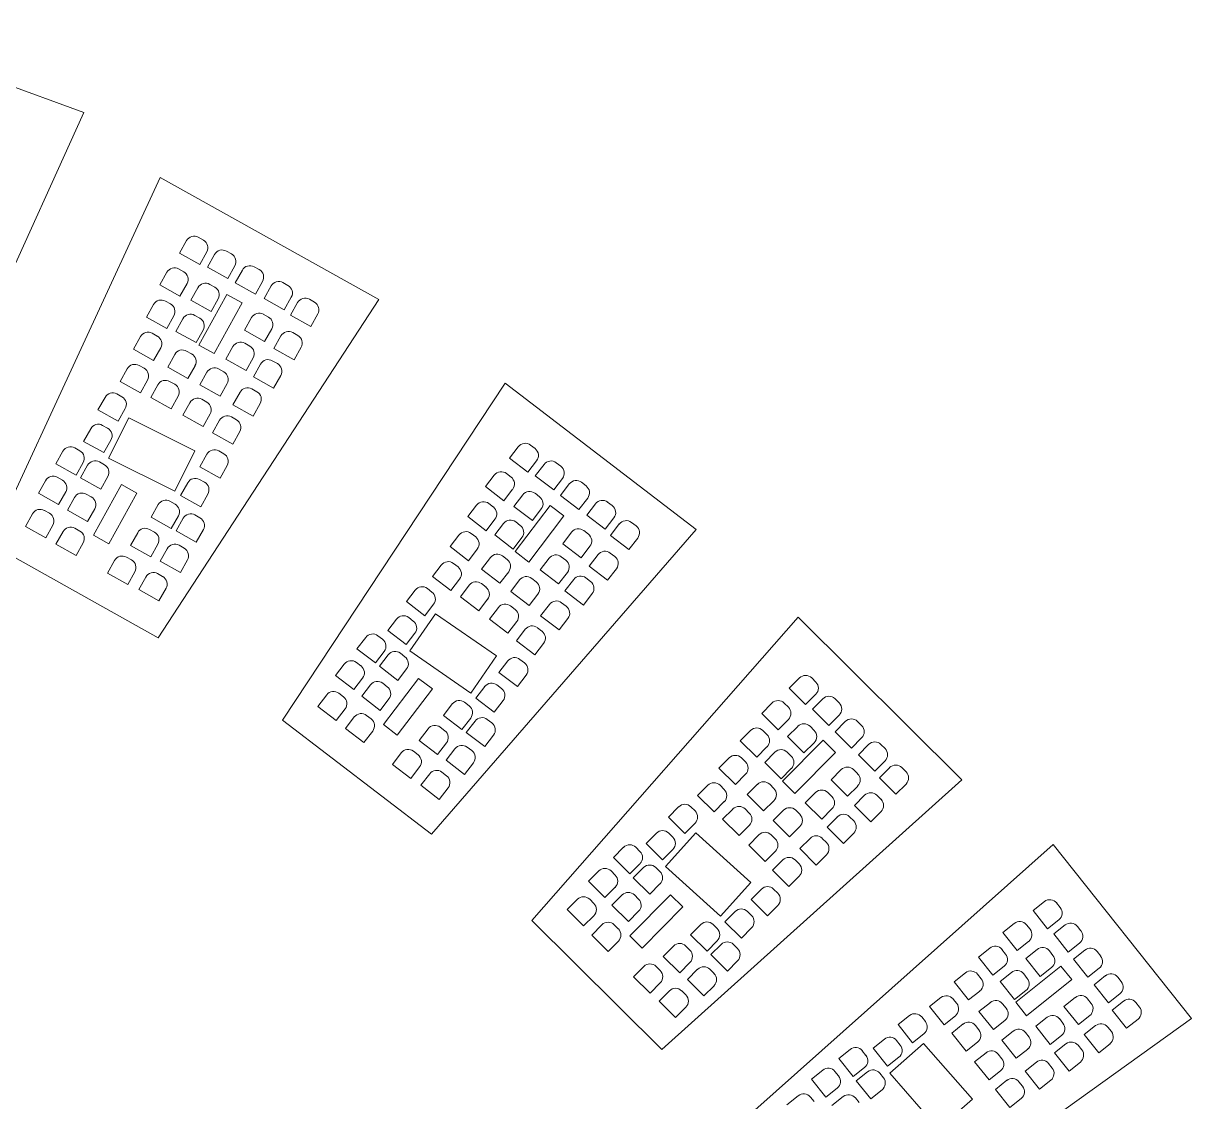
# Model space of a CAD drawing. Header units: millimetres. Extents: x -516 to 436, y -130 to 992.
# Drawn here: x 112.9 to 314.4, y 782.1 to 968.1 of the extents above; entities that cross this region are included whole.
import ezdxf

# ---------------------------------------------------------------- set-up
doc = ezdxf.new("R2010")
doc.units = ezdxf.units.MM

msp = doc.modelspace()

# ---------------------------------------------------------------- linework, layer by layer
at = {"color": 7, "linetype": 'Continuous', "lineweight": 15}
for p, q in [((81.16, 968.12), (123.33, 952.71)), ((123.33, 952.71), (94.47, 889.24)), ((107.22, 878.26), (136.46, 941.55)), ((136.46, 941.55), (174.23, 920.46)), ((139.8, 928.45), (141.02, 930.63)), ((143.06, 931.21), (143.94, 930.72)), ((143.3, 926.5), (139.8, 928.45)), ((144.52, 928.68), (143.3, 926.5)), ((144.65, 926.07), (145.86, 928.25)), ((147.91, 928.83), (148.78, 928.35)), ((139.67, 925.75), (140.54, 925.27)), ((148.14, 924.12), (144.65, 926.07)), ((149.36, 926.3), (148.14, 924.12)), ((149.44, 923.35), (150.66, 925.54)), ((152.7, 926.11), (153.57, 925.63)), ((136.41, 922.99), (137.63, 925.18)), ((141.12, 923.23), (139.9, 921.04)), ((152.93, 921.4), (149.44, 923.35)), ((154.15, 923.59), (152.93, 921.4)), ((157.66, 923.39), (158.53, 922.9)), ((139.9, 921.04), (136.41, 922.99)), ((141.77, 920.33), (142.99, 922.51)), ((143.16, 912.6), (148.01, 921.35)), ((145.03, 923.09), (145.91, 922.6)), ((148.01, 921.35), (150.64, 919.89)), ((154.4, 920.63), (155.62, 922.81)), ((134.13, 917.44), (135.35, 919.62)), ((174.23, 920.46), (136.12, 862.12)), ((137.39, 920.2), (138.27, 919.72)), ((145.27, 918.38), (141.77, 920.33)), ((146.49, 920.56), (145.27, 918.38)), ((150.64, 919.89), (145.79, 911.15)), ((157.89, 918.68), (154.4, 920.63)), ((159.11, 920.86), (157.89, 918.68)), ((158.96, 917.75), (160.18, 919.93)), ((162.22, 920.51), (163.1, 920.02)), ((137.63, 915.49), (134.13, 917.44)), ((138.84, 917.67), (137.63, 915.49)), ((139.19, 914.98), (140.41, 917.16)), ((142.45, 917.74), (143.32, 917.25)), ((151.02, 915.17), (152.24, 917.35)), ((154.28, 917.93), (155.15, 917.44)), ((162.46, 915.8), (158.96, 917.75)), ((163.68, 917.98), (162.46, 915.8)), ((143.9, 915.21), (142.68, 913.03)), ((154.51, 913.22), (151.02, 915.17)), ((155.73, 915.4), (154.51, 913.22)), ((131.86, 911.89), (133.07, 914.07)), ((135.12, 914.65), (135.99, 914.16)), ((142.68, 913.03), (139.19, 914.98)), ((156.1, 912), (157.32, 914.18)), ((159.36, 914.76), (160.23, 914.27)), ((135.35, 909.94), (131.86, 911.89)), ((136.57, 912.12), (135.35, 909.94)), ((141.04, 911.58), (141.91, 911.09)), ((145.79, 911.15), (143.16, 912.6)), ((147.82, 910.16), (149.04, 912.34)), ((151.08, 912.92), (151.95, 912.43)), ((159.59, 910.05), (156.1, 912)), ((160.81, 912.23), (159.59, 910.05)), ((132.84, 909.1), (133.71, 908.61)), ((137.78, 908.82), (139, 911)), ((151.31, 908.21), (147.82, 910.16)), ((152.53, 910.39), (151.31, 908.21)), ((152.57, 907.15), (153.79, 909.33)), ((155.83, 909.91), (156.7, 909.42)), ((129.58, 906.34), (130.8, 908.52)), ((141.27, 906.87), (137.78, 908.82)), ((142.49, 909.05), (141.27, 906.87)), ((143.31, 905.73), (144.53, 907.91)), ((146.57, 908.49), (147.45, 908)), ((156.06, 905.2), (152.57, 907.15)), ((157.28, 907.38), (156.06, 905.2)), ((133.07, 904.39), (129.58, 906.34)), ((134.29, 906.57), (133.07, 904.39)), ((134.85, 903.58), (136.07, 905.76)), ((138.11, 906.34), (138.99, 905.85)), ((146.81, 903.78), (143.31, 905.73)), ((148.03, 905.96), (146.81, 903.78)), ((157.58, 847.88), (196, 906.01)), ((196, 906.01), (228.96, 880.78)), ((125.75, 901.41), (126.97, 903.59)), ((129.01, 904.17), (129.88, 903.68)), ((138.35, 901.63), (134.85, 903.58)), ((139.57, 903.81), (138.35, 901.63)), ((143.65, 903.25), (144.52, 902.76)), ((149.04, 902.3), (150.26, 904.48)), ((152.3, 905.06), (153.17, 904.57)), ((129.24, 899.46), (125.75, 901.41)), ((130.46, 901.64), (129.24, 899.46)), ((140.39, 900.49), (141.61, 902.67)), ((152.53, 900.35), (149.04, 902.3)), ((153.75, 902.53), (152.53, 900.35)), ((127.58, 893.09), (131.05, 900.06)), ((131.05, 900.06), (142.48, 894.37)), ((143.88, 898.54), (140.39, 900.49)), ((145.1, 900.72), (143.88, 898.54)), ((145.51, 897.45), (146.72, 899.63)), ((148.77, 900.21), (149.64, 899.72)), ((123.28, 896), (124.5, 898.18)), ((126.54, 898.76), (127.41, 898.27)), ((149, 895.5), (145.51, 897.45)), ((150.22, 897.68), (149, 895.5)), ((126.77, 894.05), (123.28, 896)), ((127.99, 896.23), (126.77, 894.05)), ((196.75, 893.09), (198.27, 895.07)), ((200.37, 895.35), (201.17, 894.75)), ((118.48, 892.12), (119.7, 894.3)), ((121.74, 894.88), (122.62, 894.39)), ((139.01, 887.39), (127.58, 893.09)), ((142.48, 894.37), (139.01, 887.39)), ((143.32, 891.6), (144.54, 893.78)), ((146.58, 894.36), (147.45, 893.87)), ((199.92, 890.66), (196.75, 893.09)), ((121.98, 890.17), (118.48, 892.12)), ((123.19, 892.35), (121.98, 890.17)), ((122.75, 889.69), (123.97, 891.87)), ((126.01, 892.45), (126.88, 891.96)), ((146.81, 889.65), (143.32, 891.6)), ((148.03, 891.83), (146.81, 889.65)), ((201.44, 892.64), (199.92, 890.66)), ((201.2, 890.04), (202.72, 892.03)), ((204.82, 892.31), (205.62, 891.7)), ((115.47, 887.03), (116.69, 889.21)), ((118.73, 889.79), (119.6, 889.3)), ((126.24, 887.74), (122.75, 889.69)), ((127.46, 889.92), (126.24, 887.74)), ((143.27, 889.42), (144.14, 888.93)), ((192.61, 888.18), (194.13, 890.16)), ((196.23, 890.44), (197.02, 889.83)), ((204.38, 887.61), (201.2, 890.04)), ((205.89, 889.6), (204.38, 887.61)), ((118.96, 885.08), (115.47, 887.03)), ((120.18, 887.26), (118.96, 885.08)), ((124.97, 879.79), (129.82, 888.54)), ((132.45, 887.08), (127.6, 878.34)), ((129.82, 888.54), (132.45, 887.08)), ((140.01, 886.66), (141.23, 888.84)), ((195.78, 885.75), (192.61, 888.18)), ((197.3, 887.73), (195.78, 885.75)), ((201.16, 887.04), (201.95, 886.43)), ((205.55, 886.66), (207.07, 888.65)), ((209.17, 888.93), (209.97, 888.32)), ((120.47, 884.13), (121.69, 886.32)), ((123.73, 886.9), (124.6, 886.41)), ((134.91, 882.89), (136.13, 885.08)), ((138.17, 885.66), (139.04, 885.17)), ((143.5, 884.71), (140.01, 886.66)), ((144.72, 886.89), (143.5, 884.71)), ((189.56, 883.01), (191.08, 885)), ((193.18, 885.27), (193.97, 884.67)), ((197.53, 884.77), (199.05, 886.76)), ((197.71, 876.99), (203.76, 884.95)), ((203.76, 884.95), (206.15, 883.14)), ((208.73, 884.23), (205.55, 886.66)), ((210.25, 886.22), (208.73, 884.23)), ((210.07, 883.25), (211.59, 885.24)), ((213.69, 885.52), (214.49, 884.91)), ((113.24, 881.32), (114.45, 883.51)), ((116.5, 884.08), (117.37, 883.6)), ((123.96, 882.18), (120.47, 884.13)), ((125.18, 884.37), (123.96, 882.18)), ((138.4, 880.94), (134.91, 882.89)), ((139.62, 883.13), (138.4, 880.94)), ((142.48, 883.3), (143.35, 882.81)), ((192.73, 880.58), (189.56, 883.01)), ((200.71, 882.34), (197.53, 884.77)), ((206.15, 883.14), (200.1, 875.18)), ((202.23, 884.33), (200.71, 882.34)), ((213.25, 880.82), (210.07, 883.25)), ((116.73, 879.37), (113.24, 881.32)), ((117.95, 881.56), (116.73, 879.37)), ((121.76, 881), (122.63, 880.51)), ((139.22, 880.54), (140.44, 882.72)), ((194.25, 882.56), (192.73, 880.58)), ((194.21, 879.85), (195.73, 881.83)), ((197.83, 882.11), (198.62, 881.5)), ((214.77, 882.81), (213.25, 880.82)), ((214.17, 879.75), (215.69, 881.74)), ((217.8, 882.02), (218.59, 881.41)), ((118.5, 878.24), (119.72, 880.42)), ((127.6, 878.34), (124.97, 879.79)), ((131.38, 878.04), (132.6, 880.23)), ((134.64, 880.8), (135.51, 880.32)), ((142.71, 878.59), (139.22, 880.54)), ((143.93, 880.77), (142.71, 878.59)), ((228.96, 880.78), (183.27, 828.22)), ((186.51, 877.84), (188.03, 879.83)), ((190.13, 880.11), (190.92, 879.5)), ((197.38, 877.42), (194.21, 879.85)), ((198.9, 879.4), (197.38, 877.42)), ((205.94, 878.34), (207.46, 880.32)), ((209.56, 880.6), (210.36, 879.99)), ((217.35, 877.32), (214.17, 879.75)), ((218.87, 879.31), (217.35, 877.32)), ((136.12, 862.12), (107.22, 878.26)), ((121.99, 876.29), (118.5, 878.24)), ((123.21, 878.47), (121.99, 876.29)), ((134.87, 876.09), (131.38, 878.04)), ((136.09, 878.28), (134.87, 876.09)), ((136.47, 875.3), (137.69, 877.48)), ((139.73, 878.06), (140.6, 877.57)), ((189.68, 875.41), (186.51, 877.84)), ((191.2, 877.4), (189.68, 875.41)), ((200.1, 875.18), (197.71, 876.99)), ((209.12, 875.91), (205.94, 878.34)), ((210.64, 877.89), (209.12, 875.91)), ((127.4, 873.27), (128.62, 875.45)), ((130.66, 876.03), (131.53, 875.55)), ((139.96, 873.35), (136.47, 875.3)), ((141.18, 875.53), (139.96, 873.35)), ((187.08, 874.94), (187.87, 874.33)), ((191.93, 873.95), (193.45, 875.94)), ((195.55, 876.22), (196.34, 875.61)), ((202.06, 873.84), (203.58, 875.82)), ((205.68, 876.1), (206.47, 875.5)), ((210.51, 874.47), (212.03, 876.45)), ((214.14, 876.73), (214.93, 876.13)), ((130.89, 871.32), (127.4, 873.27)), ((132.11, 873.5), (130.89, 871.32)), ((136.04, 873.17), (136.91, 872.68)), ((183.46, 872.68), (184.98, 874.66)), ((195.1, 871.52), (191.93, 873.95)), ((196.62, 873.51), (195.1, 871.52)), ((205.23, 871.41), (202.06, 873.84)), ((206.75, 873.39), (205.23, 871.41)), ((213.69, 872.04), (210.51, 874.47)), ((215.21, 874.02), (213.69, 872.04)), ((132.78, 870.41), (134, 872.59)), ((186.63, 870.24), (183.46, 872.68)), ((188.15, 872.23), (186.63, 870.24)), ((188.28, 869.19), (189.8, 871.17)), ((191.9, 871.45), (192.7, 870.84)), ((196.96, 870.1), (198.48, 872.08)), ((200.58, 872.36), (201.38, 871.76)), ((206.32, 870.18), (207.84, 872.16)), ((209.95, 872.44), (210.74, 871.83)), ((136.27, 868.46), (132.78, 870.41)), ((137.49, 870.64), (136.27, 868.46)), ((178.96, 868.35), (180.48, 870.33)), ((182.58, 870.61), (183.37, 870)), ((191.46, 866.76), (188.28, 869.19)), ((200.14, 867.67), (196.96, 870.1)), ((201.66, 869.65), (200.14, 867.67)), ((209.5, 867.74), (206.32, 870.18)), ((211.02, 869.73), (209.5, 867.74)), ((182.13, 865.91), (178.96, 868.35)), ((183.65, 867.9), (182.13, 865.91)), ((192.98, 868.74), (191.46, 866.76)), ((193.31, 865.33), (194.83, 867.32)), ((196.94, 867.6), (197.73, 866.99)), ((202.13, 865.88), (203.65, 867.87)), ((205.75, 868.15), (206.55, 867.54)), ((175.74, 863.35), (177.26, 865.33)), ((179.36, 865.61), (180.15, 865)), ((179.57, 859.85), (184.01, 866.25)), ((184.01, 866.25), (194.5, 858.97)), ((196.49, 862.9), (193.31, 865.33)), ((198.01, 864.89), (196.49, 862.9)), ((200.61, 813.35), (246.57, 865.69)), ((205.31, 863.45), (202.13, 865.88)), ((206.83, 865.44), (205.31, 863.45)), ((246.57, 865.69), (274.81, 837.59)), ((178.91, 860.92), (175.74, 863.35)), ((180.43, 862.9), (178.91, 860.92)), ((197.94, 861.59), (199.46, 863.57)), ((201.56, 863.85), (202.36, 863.25)), ((170.43, 860.19), (171.95, 862.18)), ((174.06, 862.46), (174.85, 861.85)), ((201.12, 859.16), (197.94, 861.59)), ((202.64, 861.14), (201.12, 859.16)), ((173.61, 857.76), (170.43, 860.19)), ((175.13, 859.75), (173.61, 857.76)), ((174.31, 857.18), (175.83, 859.16)), ((177.93, 859.44), (178.72, 858.83)), ((190.07, 852.57), (179.57, 859.85)), ((194.5, 858.97), (190.07, 852.57)), ((166.72, 855.59), (168.24, 857.58)), ((170.34, 857.86), (171.13, 857.25)), ((177.48, 854.74), (174.31, 857.18)), ((179, 856.73), (177.48, 854.74)), ((194.94, 856.12), (196.46, 858.1)), ((198.56, 858.38), (199.35, 857.77)), ((169.89, 853.16), (166.72, 855.59)), ((171.41, 855.15), (169.89, 853.16)), ((175, 847.13), (181.05, 855.09)), ((181.05, 855.09), (183.44, 853.27)), ((198.11, 853.68), (194.94, 856.12)), ((199.63, 855.67), (198.11, 853.68)), ((245.02, 853.4), (246.78, 855.17)), ((248.9, 855.18), (249.61, 854.47)), ((171.26, 852.01), (172.78, 853.99)), ((174.88, 854.27), (175.67, 853.67)), ((183.44, 853.27), (177.39, 845.31)), ((190.95, 851.7), (192.47, 853.69)), ((194.57, 853.97), (195.37, 853.36)), ((247.85, 850.58), (245.02, 853.4)), ((163.69, 850.26), (165.21, 852.25)), ((167.31, 852.53), (168.11, 851.92)), ((174.43, 849.58), (171.26, 852.01)), ((175.95, 851.56), (174.43, 849.58)), ((185.37, 848.71), (186.89, 850.69)), ((188.99, 850.97), (189.78, 850.36)), ((194.13, 849.27), (190.95, 851.7)), ((195.65, 851.26), (194.13, 849.27)), ((240.28, 849.06), (242.04, 850.84)), ((244.16, 850.84), (244.87, 850.14)), ((249.62, 852.35), (247.85, 850.58)), ((249.04, 849.8), (250.8, 851.57)), ((252.92, 851.58), (253.63, 850.87)), ((166.87, 847.83), (163.69, 850.26)), ((168.39, 849.82), (166.87, 847.83)), ((172.08, 848.72), (172.87, 848.12)), ((188.54, 846.28), (185.37, 848.71)), ((243.11, 846.24), (240.28, 849.06)), ((251.87, 846.98), (249.04, 849.8)), ((253.64, 848.75), (251.87, 846.98)), ((183.27, 828.22), (157.58, 847.88)), ((168.46, 846.46), (169.98, 848.44)), ((177.39, 845.31), (175, 847.13)), ((184.8, 846.68), (185.59, 846.07)), ((190.06, 848.26), (188.54, 846.28)), ((189.29, 845.76), (190.81, 847.74)), ((192.91, 848.02), (193.71, 847.42)), ((244.87, 848.01), (243.11, 846.24)), ((244.72, 845.05), (246.49, 846.82)), ((248.61, 846.83), (249.32, 846.12)), ((252.92, 845.89), (254.68, 847.66)), ((256.8, 847.67), (257.51, 846.96)), ((171.63, 844.03), (168.46, 846.46)), ((173.15, 846.01), (171.63, 844.03)), ((181.18, 844.41), (182.7, 846.4)), ((192.47, 843.33), (189.29, 845.76)), ((193.99, 845.31), (192.47, 843.33)), ((236.58, 844.33), (238.35, 846.11)), ((240.47, 846.11), (241.18, 845.41)), ((247.56, 842.23), (244.72, 845.05)), ((255.75, 843.07), (252.92, 845.89)), ((257.51, 844.84), (255.75, 843.07)), ((184.35, 841.98), (181.18, 844.41)), ((185.87, 843.97), (184.35, 841.98)), ((185.82, 840.97), (187.34, 842.95)), ((189.44, 843.23), (190.24, 842.63)), ((239.42, 841.51), (236.58, 844.33)), ((241.18, 843.28), (239.42, 841.51)), ((243.87, 837.34), (250.9, 844.45)), ((249.32, 844), (247.56, 842.23)), ((250.9, 844.45), (253.03, 842.34)), ((256.96, 841.92), (258.72, 843.7)), ((260.84, 843.7), (261.55, 843)), ((176.55, 840.26), (178.07, 842.25)), ((180.17, 842.53), (180.97, 841.92)), ((189, 838.54), (185.82, 840.97)), ((232.89, 839.6), (234.66, 841.38)), ((236.78, 841.38), (237.49, 840.68)), ((240.79, 840.6), (242.55, 842.37)), ((243.62, 837.78), (240.79, 840.6)), ((244.67, 842.37), (245.38, 841.67)), ((253.03, 842.34), (246, 835.23)), ((259.79, 839.1), (256.96, 841.92)), ((261.56, 840.87), (259.79, 839.1)), ((179.73, 837.83), (176.55, 840.26)), ((181.25, 839.82), (179.73, 837.83)), ((181.47, 836.66), (182.99, 838.64)), ((185.09, 838.92), (185.88, 838.31)), ((190.52, 840.52), (189, 838.54)), ((235.73, 836.78), (232.89, 839.6)), ((237.49, 838.56), (235.73, 836.78)), ((245.38, 839.55), (243.62, 837.78)), ((252.23, 837.58), (253.99, 839.36)), ((256.11, 839.36), (256.82, 838.66)), ((260.57, 837.92), (262.34, 839.69)), ((264.46, 839.7), (265.17, 838.99)), ((184.64, 834.23), (181.47, 836.66)), ((274.81, 837.59), (223.02, 791.06)), ((229.2, 834.87), (230.96, 836.65)), ((233.08, 836.65), (233.79, 835.95)), ((237.76, 835.05), (239.53, 836.82)), ((241.65, 836.82), (242.36, 836.12)), ((246, 835.23), (243.87, 837.34)), ((255.06, 834.76), (252.23, 837.58)), ((256.83, 836.53), (255.06, 834.76)), ((263.41, 835.1), (260.57, 837.92)), ((265.17, 836.87), (263.41, 835.1)), ((186.16, 836.21), (184.64, 834.23)), ((232.04, 832.05), (229.2, 834.87)), ((240.6, 832.22), (237.76, 835.05)), ((247.79, 833.62), (249.56, 835.4)), ((251.68, 835.4), (252.39, 834.7)), ((256.26, 833.16), (258.03, 834.93)), ((260.15, 834.94), (260.86, 834.23)), ((224.18, 831.16), (225.94, 832.93)), ((228.06, 832.94), (228.77, 832.23)), ((233.8, 833.83), (232.04, 832.05)), ((233.53, 830.79), (235.3, 832.56)), ((237.42, 832.57), (238.13, 831.86)), ((242.36, 834), (240.6, 832.22)), ((250.63, 830.8), (247.79, 833.62)), ((252.39, 832.58), (250.63, 830.8)), ((259.1, 830.34), (256.26, 833.16)), ((227.02, 828.34), (224.18, 831.16)), ((236.37, 827.97), (233.53, 830.79)), ((242.26, 830.57), (244.02, 832.35)), ((245.09, 827.75), (242.26, 830.57)), ((246.14, 832.35), (246.85, 831.65)), ((251.55, 829.44), (253.32, 831.21)), ((255.44, 831.22), (256.15, 830.51)), ((260.86, 832.11), (259.1, 830.34)), ((228.78, 830.11), (227.02, 828.34)), ((238.13, 829.74), (236.37, 827.97)), ((246.86, 829.53), (245.09, 827.75)), ((254.39, 826.62), (251.55, 829.44)), ((220.34, 826.62), (222.1, 828.39)), ((223.18, 823.8), (220.34, 826.62)), ((223.69, 822.66), (228.92, 828.43)), ((224.22, 828.4), (224.93, 827.69)), ((228.92, 828.43), (238.38, 819.86)), ((238.03, 826.32), (239.79, 828.09)), ((241.91, 828.1), (242.62, 827.39)), ((246.84, 825.73), (248.61, 827.5)), ((250.73, 827.5), (251.44, 826.8)), ((256.15, 828.39), (254.39, 826.62)), ((214.67, 824.18), (216.44, 825.95)), ((218.56, 825.96), (219.27, 825.25)), ((224.94, 825.57), (223.18, 823.8)), ((240.86, 823.5), (238.03, 826.32)), ((238.57, 780.13), (290.56, 826.44)), ((242.63, 825.27), (240.86, 823.5)), ((249.68, 822.9), (246.84, 825.73)), ((251.44, 824.68), (249.68, 822.9)), ((290.56, 826.44), (314.45, 796.39)), ((217.51, 821.36), (214.67, 824.18)), ((219.27, 823.13), (217.51, 821.36)), ((218.12, 820.69), (219.89, 822.46)), ((222.01, 822.46), (222.72, 821.76)), ((233.16, 814.09), (223.69, 822.66)), ((242.13, 822.01), (243.89, 823.78)), ((246.02, 823.79), (246.72, 823.08)), ((210.39, 820.1), (212.16, 821.87)), ((214.28, 821.87), (214.99, 821.17)), ((220.96, 817.86), (218.12, 820.69)), ((244.97, 819.19), (242.13, 822.01)), ((246.73, 820.96), (244.97, 819.19)), ((213.23, 817.27), (210.39, 820.1)), ((214.99, 819.05), (213.23, 817.27)), ((222.72, 819.64), (220.96, 817.86)), ((238.38, 819.86), (233.16, 814.09)), ((238.44, 816.97), (240.21, 818.74)), ((242.33, 818.75), (243.04, 818.04)), ((206.71, 815.2), (208.47, 816.98)), ((210.59, 816.98), (211.3, 816.28)), ((214.43, 815.96), (216.19, 817.73)), ((217.49, 810.66), (224.52, 817.78)), ((218.32, 817.73), (219.03, 817.03)), ((224.52, 817.78), (226.65, 815.67)), ((241.28, 814.15), (238.44, 816.97)), ((287.1, 815.03), (289.05, 816.59)), ((209.54, 812.38), (206.71, 815.2)), ((217.27, 813.14), (214.43, 815.96)), ((219.03, 814.91), (217.27, 813.14)), ((226.65, 815.67), (219.62, 808.56)), ((233.92, 813.11), (235.69, 814.88)), ((237.81, 814.88), (238.52, 814.18)), ((243.04, 815.92), (241.28, 814.15)), ((289.59, 811.9), (287.1, 815.03)), ((291.16, 816.35), (291.78, 815.57)), ((223.02, 791.06), (200.61, 813.35)), ((211.3, 814.15), (209.54, 812.38)), ((210.94, 810.82), (212.7, 812.59)), ((214.82, 812.59), (215.53, 811.89)), ((228, 810.86), (229.76, 812.63)), ((231.88, 812.64), (232.59, 811.93)), ((236.76, 810.29), (233.92, 813.11)), ((281.88, 811.28), (283.84, 812.83)), ((285.95, 812.59), (286.57, 811.81)), ((291.54, 813.46), (289.59, 811.9)), ((290.67, 811), (292.63, 812.55)), ((213.78, 807.99), (210.94, 810.82)), ((219.62, 808.56), (217.49, 810.66)), ((230.84, 808.04), (228, 810.86)), ((238.52, 812.06), (236.76, 810.29)), ((284.37, 808.15), (281.88, 811.28)), ((293.16, 807.87), (290.67, 811)), ((294.74, 812.31), (295.36, 811.53)), ((215.54, 809.77), (213.78, 807.99)), ((223.29, 807.14), (225.05, 808.92)), ((227.17, 808.92), (227.88, 808.22)), ((232.6, 809.81), (230.84, 808.04)), ((231.51, 807.43), (233.27, 809.2)), ((235.39, 809.21), (236.1, 808.5)), ((277.67, 807.01), (279.63, 808.56)), ((281.73, 808.32), (282.36, 807.54)), ((286.33, 809.7), (284.37, 808.15)), ((285.83, 806.78), (287.79, 808.33)), ((295.12, 809.42), (293.16, 807.87)), ((226.12, 804.32), (223.29, 807.14)), ((234.34, 804.61), (231.51, 807.43)), ((236.11, 806.38), (234.34, 804.61)), ((280.16, 803.88), (277.67, 807.01)), ((288.32, 803.65), (285.83, 806.78)), ((289.9, 808.09), (290.52, 807.31)), ((294.07, 806.66), (296.03, 808.22)), ((296.56, 803.53), (294.07, 806.66)), ((298.14, 807.98), (298.76, 807.19)), ((218.17, 803.63), (219.93, 805.4)), ((222.05, 805.4), (222.76, 804.7)), ((227.89, 806.1), (226.12, 804.32)), ((227.45, 803.13), (229.21, 804.9)), ((231.33, 804.91), (232.04, 804.2)), ((273.45, 802.74), (275.41, 804.29)), ((282.11, 805.43), (280.16, 803.88)), ((281.41, 802.81), (283.37, 804.37)), ((284.09, 799.22), (291.9, 805.46)), ((290.28, 805.2), (288.32, 803.65)), ((291.9, 805.46), (293.78, 803.12)), ((298.52, 805.09), (296.56, 803.53)), ((221, 800.81), (218.17, 803.63)), ((222.76, 802.58), (221, 800.81)), ((230.28, 800.31), (227.45, 803.13)), ((275.94, 799.61), (273.45, 802.74)), ((277.52, 804.05), (278.14, 803.27)), ((283.9, 799.68), (281.41, 802.81)), ((285.47, 804.13), (286.1, 803.34)), ((293.78, 803.12), (285.97, 796.87)), ((297.63, 802.25), (299.58, 803.81)), ((301.69, 803.57), (302.31, 802.78)), ((222.58, 799.41), (224.34, 801.19)), ((226.46, 801.19), (227.17, 800.49)), ((232.05, 802.08), (230.28, 800.31)), ((277.9, 801.16), (275.94, 799.61)), ((285.86, 801.23), (283.9, 799.68)), ((300.11, 799.12), (297.63, 802.25)), ((302.07, 800.68), (300.11, 799.12)), ((225.41, 796.59), (222.58, 799.41)), ((227.17, 798.37), (225.41, 796.59)), ((269.24, 798.47), (271.19, 800.03)), ((271.73, 795.34), (269.24, 798.47)), ((273.3, 799.78), (273.92, 799)), ((277.76, 797.65), (279.72, 799.2)), ((281.83, 798.96), (282.45, 798.18)), ((285.97, 796.87), (284.09, 799.22)), ((292.42, 798.49), (294.38, 800.04)), ((294.91, 795.36), (292.42, 798.49)), ((296.49, 799.8), (297.11, 799.02)), ((300.75, 797.86), (302.71, 799.41)), ((304.82, 799.17), (305.44, 798.39)), ((314.45, 796.39), (257.85, 755.88)), ((263.82, 795.36), (265.78, 796.92)), ((267.88, 796.68), (268.51, 795.9)), ((273.68, 796.89), (271.73, 795.34)), ((280.25, 794.52), (277.76, 797.65)), ((287.56, 795.07), (289.52, 796.63)), ((291.63, 796.39), (292.25, 795.6)), ((296.87, 796.91), (294.91, 795.36)), ((303.24, 794.73), (300.75, 797.86)), ((305.2, 796.28), (303.24, 794.73)), ((266.31, 792.23), (263.82, 795.36)), ((273.07, 793.91), (275.02, 795.47)), ((277.13, 795.23), (277.75, 794.44)), ((282.21, 796.07), (280.25, 794.52)), ((281.71, 792.68), (283.67, 794.24)), ((290.05, 791.94), (287.56, 795.07)), ((295.92, 793.63), (297.88, 795.18)), ((299.98, 794.94), (300.61, 794.16)), ((259.48, 791.3), (261.44, 792.85)), ((263.54, 792.61), (264.17, 791.83)), ((268.27, 793.79), (266.31, 792.23)), ((275.56, 790.78), (273.07, 793.91)), ((277.51, 792.34), (275.56, 790.78)), ((284.2, 789.55), (281.71, 792.68)), ((285.77, 794), (286.4, 793.22)), ((292.01, 793.5), (290.05, 791.94)), ((298.41, 790.49), (295.92, 793.63)), ((253.57, 789.53), (255.53, 791.08)), ((257.63, 790.84), (258.26, 790.06)), ((261.97, 788.17), (259.48, 791.3)), ((262.35, 786.97), (268.21, 792.1)), ((268.21, 792.1), (276.62, 782.49)), ((277.01, 788.95), (278.97, 790.51)), ((281.08, 790.27), (281.7, 789.48)), ((286.16, 791.11), (284.2, 789.55)), ((290.81, 790.48), (292.77, 792.04)), ((293.3, 787.35), (290.81, 790.48)), ((294.87, 791.8), (295.5, 791.01)), ((300.37, 792.05), (298.41, 790.49)), ((256.06, 786.4), (253.57, 789.53)), ((263.93, 789.72), (261.97, 788.17)), ((279.5, 785.82), (277.01, 788.95)), ((285.7, 787.34), (287.66, 788.89)), ((289.76, 788.65), (290.39, 787.87)), ((295.26, 788.91), (293.3, 787.35)), ((248.85, 785.97), (250.8, 787.53)), ((252.91, 787.29), (253.53, 786.5)), ((258.02, 787.95), (256.06, 786.4)), ((256.59, 785.66), (258.55, 787.22)), ((260.66, 786.98), (261.28, 786.19)), ((270.76, 777.36), (262.35, 786.97)), ((281.46, 787.37), (279.5, 785.82)), ((288.19, 784.2), (285.7, 787.34)), ((251.33, 782.84), (248.85, 785.97)), ((253.29, 784.4), (251.33, 782.84)), ((259.08, 782.53), (256.59, 785.66)), ((280.59, 784.19), (282.55, 785.75)), ((283.08, 781.06), (280.59, 784.19)), ((284.65, 785.51), (285.28, 784.72)), ((290.15, 785.76), (288.19, 784.2)), ((244.61, 781.54), (246.57, 783.1)), ((248.68, 782.85), (249.3, 782.07)), ((252.38, 781.39), (254.33, 782.95)), ((256.44, 782.71), (257.06, 781.92)), ((261.04, 784.09), (259.08, 782.53)), ((276.62, 782.49), (270.76, 777.36)), ((285.04, 782.62), (283.08, 781.06))]:
    msp.add_line(p, q, dxfattribs=at)
for centre, start, end in [((142.33, 929.9), 60.8213, 150.8213), ((143.21, 929.41), 330.8213, 60.8213), ((147.17, 927.52), 60.8213, 150.8213), ((148.05, 927.04), 330.8213, 60.8213), ((138.94, 924.44), 60.8213, 150.8213), ((139.81, 923.96), 330.8213, 60.8213), ((151.97, 924.81), 60.8213, 150.8213), ((152.84, 924.32), 330.8213, 60.8213), ((144.3, 921.78), 60.8213, 150.8213), ((156.93, 922.08), 60.8213, 150.8213), ((145.18, 921.3), 330.8213, 60.8213), ((157.8, 921.59), 330.8213, 60.8213), ((136.66, 918.89), 60.8213, 150.8213), ((137.53, 918.41), 330.8213, 60.8213), ((161.49, 919.2), 60.8213, 150.8213), ((162.37, 918.71), 330.8213, 60.8213), ((141.72, 916.43), 60.8213, 150.8213), ((142.59, 915.94), 330.8213, 60.8213), ((153.55, 916.62), 60.8213, 150.8213), ((154.42, 916.13), 330.8213, 60.8213), ((134.38, 913.34), 60.8213, 150.8213), ((135.26, 912.85), 330.8213, 60.8213), ((158.63, 913.45), 60.8213, 150.8213), ((159.5, 912.96), 330.8213, 60.8213), ((140.31, 910.27), 60.8213, 150.8213), ((150.35, 911.61), 60.8213, 150.8213), ((151.22, 911.12), 330.8213, 60.8213), ((132.11, 907.79), 60.8213, 150.8213), ((141.18, 909.78), 330.8213, 60.8213), ((155.1, 908.6), 60.8213, 150.8213), ((155.97, 908.11), 330.8213, 60.8213), ((132.98, 907.3), 330.8213, 60.8213), ((145.84, 907.18), 60.8213, 150.8213), ((146.72, 906.69), 330.8213, 60.8213), ((137.38, 905.03), 60.8213, 150.8213), ((138.26, 904.54), 330.8213, 60.8213), ((151.57, 903.75), 60.8213, 150.8213), ((128.28, 902.86), 60.8213, 150.8213), ((129.15, 902.37), 330.8213, 60.8213), ((142.92, 901.94), 60.8213, 150.8213), ((152.44, 903.26), 330.8213, 60.8213), ((143.79, 901.45), 330.8213, 60.8213), ((148.03, 898.9), 60.8213, 150.8213), ((148.91, 898.41), 330.8213, 60.8213), ((125.81, 897.45), 60.8213, 150.8213), ((126.68, 896.96), 330.8213, 60.8213), ((121.01, 893.57), 60.8213, 150.8213), ((199.46, 894.16), 52.5695, 142.5695), ((121.89, 893.08), 330.8213, 60.8213), ((145.85, 893.05), 60.8213, 150.8213), ((146.72, 892.56), 330.8213, 60.8213), ((200.25, 893.55), 322.5695, 52.5695), ((125.28, 891.14), 60.8213, 150.8213), ((126.15, 890.65), 330.8213, 60.8213), ((203.91, 891.12), 52.5695, 142.5695), ((204.7, 890.51), 322.5695, 52.5695), ((117.99, 888.48), 60.8213, 150.8213), ((118.87, 887.99), 330.8213, 60.8213), ((142.54, 888.11), 60.8213, 150.8213), ((195.32, 889.25), 52.5695, 142.5695), ((196.11, 888.64), 322.5695, 52.5695), ((208.26, 887.74), 52.5695, 142.5695), ((123, 885.59), 60.8213, 150.8213), ((143.41, 887.62), 330.8213, 60.8213), ((200.24, 885.85), 52.5695, 142.5695), ((209.05, 887.13), 322.5695, 52.5695), ((123.87, 885.1), 330.8213, 60.8213), ((137.44, 884.35), 60.8213, 150.8213), ((138.31, 883.86), 330.8213, 60.8213), ((192.27, 884.08), 52.5695, 142.5695), ((201.04, 885.24), 322.5695, 52.5695), ((212.78, 884.32), 52.5695, 142.5695), ((115.76, 882.77), 60.8213, 150.8213), ((116.64, 882.29), 330.8213, 60.8213), ((141.75, 881.99), 60.8213, 150.8213), ((193.06, 883.48), 322.5695, 52.5695), ((213.58, 883.72), 322.5695, 52.5695), ((121.03, 879.69), 60.8213, 150.8213), ((133.91, 879.5), 60.8213, 150.8213), ((142.62, 881.5), 330.8213, 60.8213), ((196.92, 880.92), 52.5695, 142.5695), ((197.71, 880.31), 322.5695, 52.5695), ((208.65, 879.41), 52.5695, 142.5695), ((216.88, 880.82), 52.5695, 142.5695), ((217.68, 880.22), 322.5695, 52.5695), ((121.9, 879.21), 330.8213, 60.8213), ((134.78, 879.01), 330.8213, 60.8213), ((189.22, 878.92), 52.5695, 142.5695), ((190.01, 878.31), 322.5695, 52.5695), ((209.45, 878.8), 322.5695, 52.5695), ((139, 876.75), 60.8213, 150.8213), ((139.87, 876.26), 330.8213, 60.8213), ((213.23, 875.54), 52.5695, 142.5695), ((129.93, 874.72), 60.8213, 150.8213), ((130.8, 874.24), 330.8213, 60.8213), ((186.17, 873.75), 52.5695, 142.5695), ((194.64, 875.03), 52.5695, 142.5695), ((195.43, 874.42), 322.5695, 52.5695), ((204.77, 874.91), 52.5695, 142.5695), ((205.56, 874.3), 322.5695, 52.5695), ((214.02, 874.94), 322.5695, 52.5695), ((135.31, 871.86), 60.8213, 150.8213), ((186.96, 873.14), 322.5695, 52.5695), ((136.18, 871.37), 330.8213, 60.8213), ((181.67, 869.42), 52.5695, 142.5695), ((190.99, 870.26), 52.5695, 142.5695), ((191.78, 869.65), 322.5695, 52.5695), ((199.67, 871.17), 52.5695, 142.5695), ((200.47, 870.56), 322.5695, 52.5695), ((209.03, 871.25), 52.5695, 142.5695), ((209.83, 870.64), 322.5695, 52.5695), ((182.46, 868.81), 322.5695, 52.5695), ((196.02, 866.41), 52.5695, 142.5695), ((196.82, 865.8), 322.5695, 52.5695), ((204.84, 866.96), 52.5695, 142.5695), ((205.64, 866.35), 322.5695, 52.5695), ((178.45, 864.42), 52.5695, 142.5695), ((179.24, 863.81), 322.5695, 52.5695), ((173.14, 861.27), 52.5695, 142.5695), ((200.65, 862.66), 52.5695, 142.5695), ((201.45, 862.05), 322.5695, 52.5695), ((173.94, 860.66), 322.5695, 52.5695), ((177.02, 858.25), 52.5695, 142.5695), ((177.81, 857.64), 322.5695, 52.5695), ((169.43, 856.66), 52.5695, 142.5695), ((170.22, 856.06), 322.5695, 52.5695), ((197.65, 857.19), 52.5695, 142.5695), ((198.44, 856.58), 322.5695, 52.5695), ((247.85, 854.11), 45.1463, 135.1463), ((166.4, 851.34), 52.5695, 142.5695), ((173.97, 853.08), 52.5695, 142.5695), ((174.76, 852.47), 322.5695, 52.5695), ((193.66, 852.77), 52.5695, 142.5695), ((194.46, 852.17), 322.5695, 52.5695), ((248.55, 853.41), 315.1463, 45.1463), ((167.2, 850.73), 322.5695, 52.5695), ((188.08, 849.78), 52.5695, 142.5695), ((243.1, 849.78), 45.1463, 135.1463), ((251.86, 850.52), 45.1463, 135.1463), ((252.57, 849.81), 315.1463, 45.1463), ((171.17, 847.53), 52.5695, 142.5695), ((188.87, 849.17), 322.5695, 52.5695), ((243.81, 849.07), 315.1463, 45.1463), ((171.96, 846.92), 322.5695, 52.5695), ((183.89, 845.49), 52.5695, 142.5695), ((192, 846.83), 52.5695, 142.5695), ((192.8, 846.22), 322.5695, 52.5695), ((247.55, 845.77), 45.1463, 135.1463), ((255.74, 846.61), 45.1463, 135.1463), ((256.45, 845.9), 315.1463, 45.1463), ((184.68, 844.88), 322.5695, 52.5695), ((239.41, 845.05), 45.1463, 135.1463), ((240.12, 844.34), 315.1463, 45.1463), ((248.26, 845.06), 315.1463, 45.1463), ((179.26, 841.34), 52.5695, 142.5695), ((188.53, 842.04), 52.5695, 142.5695), ((189.33, 841.44), 322.5695, 52.5695), ((243.61, 841.31), 45.1463, 135.1463), ((259.78, 842.64), 45.1463, 135.1463), ((260.49, 841.93), 315.1463, 45.1463), ((180.06, 840.73), 322.5695, 52.5695), ((235.72, 840.32), 45.1463, 135.1463), ((236.43, 839.61), 315.1463, 45.1463), ((244.32, 840.61), 315.1463, 45.1463), ((184.18, 837.73), 52.5695, 142.5695), ((255.06, 838.3), 45.1463, 135.1463), ((255.76, 837.59), 315.1463, 45.1463), ((263.4, 838.64), 45.1463, 135.1463), ((264.11, 837.93), 315.1463, 45.1463), ((184.97, 837.12), 322.5695, 52.5695), ((232.03, 835.59), 45.1463, 135.1463), ((240.59, 835.76), 45.1463, 135.1463), ((232.74, 834.88), 315.1463, 45.1463), ((241.3, 835.05), 315.1463, 45.1463), ((250.62, 834.34), 45.1463, 135.1463), ((251.33, 833.63), 315.1463, 45.1463), ((259.09, 833.87), 45.1463, 135.1463), ((227.01, 831.88), 45.1463, 135.1463), ((236.36, 831.51), 45.1463, 135.1463), ((245.09, 831.29), 45.1463, 135.1463), ((259.8, 833.17), 315.1463, 45.1463), ((227.71, 831.17), 315.1463, 45.1463), ((237.07, 830.8), 315.1463, 45.1463), ((245.79, 830.58), 315.1463, 45.1463), ((254.38, 830.16), 45.1463, 135.1463), ((255.09, 829.45), 315.1463, 45.1463), ((223.17, 827.34), 45.1463, 135.1463), ((240.85, 827.04), 45.1463, 135.1463), ((223.88, 826.63), 315.1463, 45.1463), ((241.56, 826.33), 315.1463, 45.1463), ((249.67, 826.44), 45.1463, 135.1463), ((250.38, 825.73), 315.1463, 45.1463), ((217.5, 824.89), 45.1463, 135.1463), ((218.21, 824.19), 315.1463, 45.1463), ((220.95, 821.4), 45.1463, 135.1463), ((244.96, 822.72), 45.1463, 135.1463), ((245.67, 822.02), 315.1463, 45.1463), ((213.22, 820.81), 45.1463, 135.1463), ((213.93, 820.1), 315.1463, 45.1463), ((221.66, 820.7), 315.1463, 45.1463), ((241.27, 817.68), 45.1463, 135.1463), ((209.53, 815.92), 45.1463, 135.1463), ((217.26, 816.67), 45.1463, 135.1463), ((217.97, 815.97), 315.1463, 45.1463), ((241.98, 816.98), 315.1463, 45.1463), ((289.99, 815.42), 38.4876, 128.4876), ((210.24, 815.21), 315.1463, 45.1463), ((236.75, 813.82), 45.1463, 135.1463), ((290.61, 814.63), 308.4876, 38.4876), ((213.77, 811.53), 45.1463, 135.1463), ((230.83, 811.57), 45.1463, 135.1463), ((237.46, 813.12), 315.1463, 45.1463), ((284.77, 811.66), 38.4876, 128.4876), ((293.56, 811.38), 38.4876, 128.4876), ((214.48, 810.82), 315.1463, 45.1463), ((231.53, 810.87), 315.1463, 45.1463), ((285.4, 810.88), 308.4876, 38.4876), ((294.19, 810.6), 308.4876, 38.4876), ((226.12, 807.86), 45.1463, 135.1463), ((234.34, 808.14), 45.1463, 135.1463), ((235.04, 807.44), 315.1463, 45.1463), ((280.56, 807.39), 38.4876, 128.4876), ((288.73, 807.16), 38.4876, 128.4876), ((296.96, 807.04), 38.4876, 128.4876), ((226.82, 807.15), 315.1463, 45.1463), ((281.18, 806.61), 308.4876, 38.4876), ((289.35, 806.38), 308.4876, 38.4876), ((297.58, 806.26), 308.4876, 38.4876), ((220.99, 804.34), 45.1463, 135.1463), ((221.7, 803.64), 315.1463, 45.1463), ((230.28, 803.84), 45.1463, 135.1463), ((276.34, 803.12), 38.4876, 128.4876), ((284.3, 803.19), 38.4876, 128.4876), ((230.98, 803.14), 315.1463, 45.1463), ((276.97, 802.34), 308.4876, 38.4876), ((284.92, 802.41), 308.4876, 38.4876), ((300.52, 802.63), 38.4876, 128.4876), ((301.14, 801.85), 308.4876, 38.4876), ((225.4, 800.13), 45.1463, 135.1463), ((226.11, 799.42), 315.1463, 45.1463), ((272.13, 798.85), 38.4876, 128.4876), ((295.32, 798.87), 38.4876, 128.4876), ((272.75, 798.07), 308.4876, 38.4876), ((280.65, 798.03), 38.4876, 128.4876), ((295.94, 798.09), 308.4876, 38.4876), ((303.64, 798.24), 38.4876, 128.4876), ((304.27, 797.46), 308.4876, 38.4876), ((266.71, 795.75), 38.4876, 128.4876), ((281.28, 797.25), 308.4876, 38.4876), ((290.45, 795.45), 38.4876, 128.4876), ((267.33, 794.96), 308.4876, 38.4876), ((275.96, 794.29), 38.4876, 128.4876), ((276.58, 793.51), 308.4876, 38.4876), ((284.6, 793.07), 38.4876, 128.4876), ((291.07, 794.67), 308.4876, 38.4876), ((298.81, 794.01), 38.4876, 128.4876), ((262.37, 791.68), 38.4876, 128.4876), ((285.22, 792.28), 308.4876, 38.4876), ((293.7, 790.86), 38.4876, 128.4876), ((299.43, 793.22), 308.4876, 38.4876), ((256.46, 789.91), 38.4876, 128.4876), ((262.99, 790.9), 308.4876, 38.4876), ((279.9, 789.33), 38.4876, 128.4876), ((294.32, 790.08), 308.4876, 38.4876), ((257.08, 789.13), 308.4876, 38.4876), ((280.53, 788.55), 308.4876, 38.4876), ((288.59, 787.72), 38.4876, 128.4876), ((251.74, 786.35), 38.4876, 128.4876), ((252.36, 785.57), 308.4876, 38.4876), ((259.48, 786.04), 38.4876, 128.4876), ((260.1, 785.26), 308.4876, 38.4876), ((289.21, 786.93), 308.4876, 38.4876), ((283.48, 784.57), 38.4876, 128.4876), ((284.1, 783.79), 308.4876, 38.4876), ((247.5, 781.92), 38.4876, 128.4876), ((255.27, 781.77), 38.4876, 128.4876)]:
    msp.add_arc(centre, 1.5, start, end, dxfattribs=at)

doc.saveas('drawing.dxf')
